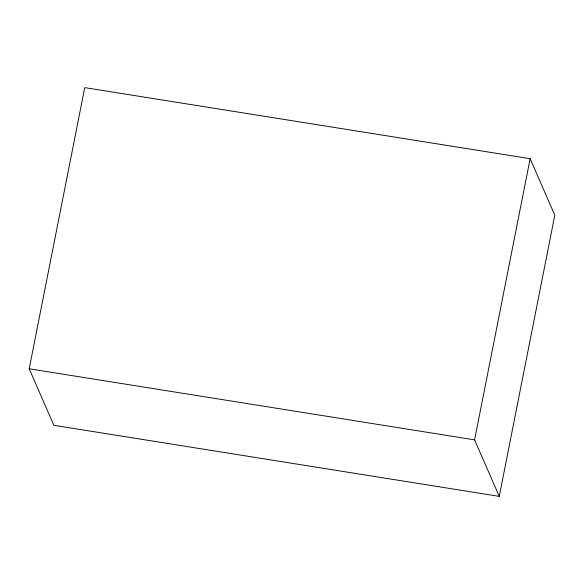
<?xml version="1.0" encoding="UTF-8"?>
<svg xmlns="http://www.w3.org/2000/svg" width="584" height="584" viewBox="0 0 584 584"><rect width="100%" height="100%" fill="white"/><g stroke="black" fill="none" stroke-linecap="round" stroke-linejoin="round"><path stroke-width="0.88" d="M29.2 368.781L84.746 87.622L530.141 158.702L554.8 215.219L499.254 496.378L53.859 425.298L29.2 368.781L474.595 439.861L499.254 496.378M474.595 439.861L530.141 158.702"/></g></svg>
